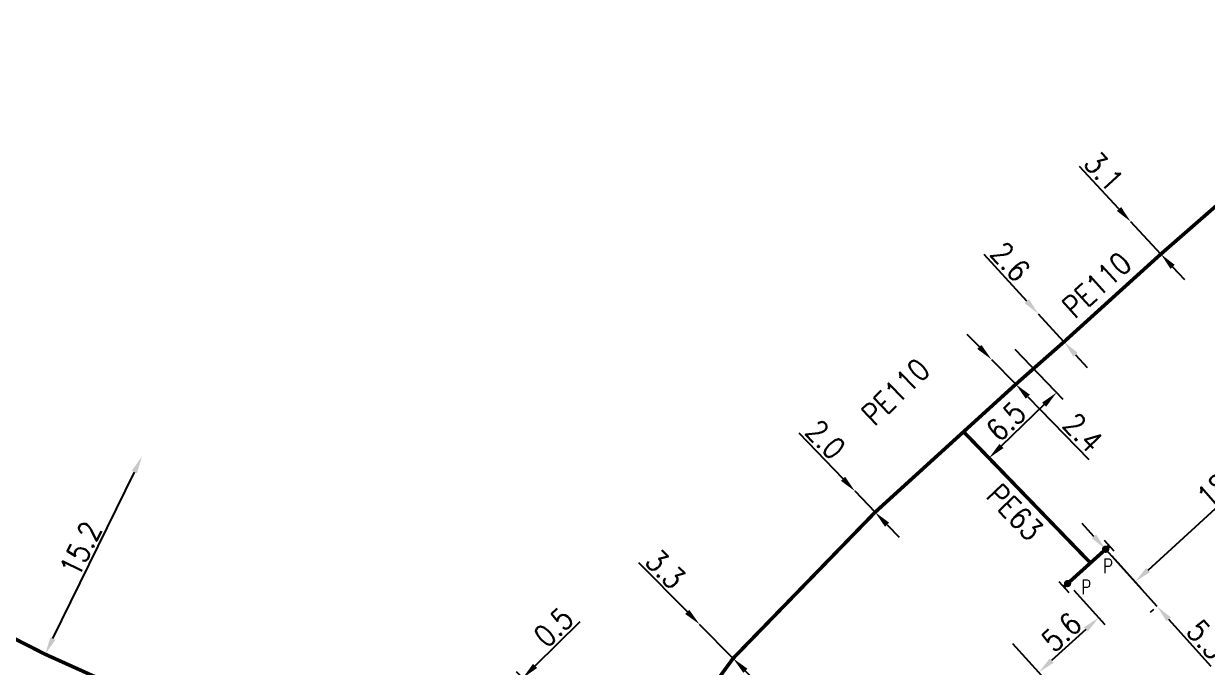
# Model space of a CAD drawing. Header units: millimetres. Extents: x 108995 to 110001, y 128245 to 129001.
# Drawn here: x 109842.1 to 109923.9, y 128478 to 128522.4 of the extents above; entities that cross this region are included whole.
import ezdxf
from ezdxf.enums import TextEntityAlignment as Align

# ---------------------------------------------------------------- set-up
doc = ezdxf.new("R2010")
doc.units = ezdxf.units.MM
doc.header["$PDMODE"] = 34
doc.linetypes.add('L_100_PE', pattern=[14, 10, -1.5, 1, -1.5])
doc.layers.get('0').update_dxf_attribs({"linetype": 'CONTINUOUS'})
doc.layers.get('Defpoints').update_dxf_attribs({"linetype": 'CONTINUOUS'})
for name, color, linetype in [('L_140', 3, 'CONTINUOUS'), ('L_300', 7, 'CONTINUOUS'), ('L_340', 7, 'CONTINUOUS')]:
    doc.layers.add(name, color=color, linetype=linetype)
doc.styles.add('G_ROMANS', font='ROMANS.SHX', dxfattribs={"width": 0.75})
doc.styles.get("Standard").update_dxf_attribs({"font": 'romans.shx', "width": 0.85})
doc.dimstyles.get("Standard").update_dxf_attribs({"dimtxt": 1.5, "dimasz": 1.2, "dimexe": 0.625, "dimexo": 0.625, "dimgap": 0.25, "dimtad": 1, "dimdec": 1, "dimzin": 0, "dimdsep": 46, "dimtxsty": 'Standard', "dimcen": -0.5, "dimadec": 0, "dimazin": 0, "dimtfac": 1, "dimtdec": 1, "dimtmove": 0, "dimatfit": 3, "dimfxl": 1, "dimtolj": 1, "dimtzin": 0, "dimarcsym": 0})

# ---------------------------------------------------------------- blocks, each defined once
blk = doc.blocks.new('L_340_07')
at = {"color": 0, "linetype": 'Continuous', "const_width": 0.25, "flags": 128}
blk.add_lwpolyline([(0, 0), (0.35, 0)], dxfattribs=at)
at = {"color": 0, "linetype": 'Continuous', "flags": 128}
blk.add_lwpolyline([(0.35, -0.5), (0.35, 0.5)], dxfattribs=at)
at = {"color": 0, "linetype": 'Continuous', "width": 0.75, "flags": 3}
for tag, p in [('DEF_LEG', (0.723, -3.465)), ('DEF_COUP', (0.723, -5.965)), ('DEF_TYPE', (0.723, -8.465))]:
    blk.add_attdef(tag, text='', height=1.2, dxfattribs=at).set_placement(p, align=Align.MIDDLE)
blk = doc.blocks.new('L_300_12')
at = {"color": 0, "linetype": 'Continuous', "const_width": 0.248, "flags": 128}
blk.add_lwpolyline([(-0.126, 0, 1), (0.126, 0, 1)], format="xyb", close=True, dxfattribs=at)
at = {"linetype": 'Continuous', "style": 'G_ROMANS', "width": 0.75}
blk.add_attdef('P', text='', height=1, dxfattribs=at).set_placement((0, 1.331), align=Align.MIDDLE_CENTER)
at = {"color": 0, "linetype": 'Continuous', "width": 0.75, "flags": 3}
for tag, p in [('DEF_LEG', (0, -5)), ('DEF_COUP', (0, -7.5)), ('DEF_TYPE', (0, -10))]:
    blk.add_attdef(tag, text='', height=1.2, dxfattribs=at).set_placement(p, align=Align.MIDDLE)
blk = doc.blocks.new('*D77')
at = {"layer": 'Defpoints', "color": 0, "linetype": 'Continuous'}
for p in [(109918.564, 128508.773), (109918.564, 128508.773), (109920.64, 128506.538)]:
    blk.add_point(p, dxfattribs=at)
at = {"layer": 'L_140', "color": 0, "linetype": 'Continuous', "lineweight": -2}
for p, q in [((109917.747, 128509.652), (109915.02, 128512.588)), ((109920.64, 128506.538), (109918.564, 128508.773)), ((109921.457, 128505.659), (109922.273, 128504.78))]:
    blk.add_line(p, q, dxfattribs=at)
at = {"layer": 'L_140', "color": 0, "linetype": 'Continuous'}
for points in [[(109917.894, 128509.788), (109917.601, 128509.516), (109918.564, 128508.773)], [(109921.603, 128505.795), (109921.31, 128505.523), (109920.64, 128506.538)]]:
    blk.add_solid(points, dxfattribs=at)
at = {"layer": 'L_140', "color": 0, "linetype": 'Continuous', "insert": (109916.708, 128512.24), "char_height": 1.5, "attachment_point": 5, "rotation": 312.89201}
blk.add_mtext('\\A1;3.1', dxfattribs=at)
blk = doc.blocks.new('*D96')
at = {"layer": 'Defpoints', "color": 0, "linetype": 'Continuous', "transparency": 16777216}
for p in [(109930.327, 128498.521), (109932.389, 128496.26), (109916.825, 128486.168)]:
    blk.add_point(p, dxfattribs=at)
at = {"layer": 'L_340', "color": 0, "linetype": 'Continuous', "lineweight": -2, "transparency": 16777216}
for p, q in [((109930.748, 128498.059), (109932.81, 128495.798)), ((109919.755, 128484.736), (109931.502, 128495.451)), ((109917.246, 128485.707), (109919.289, 128483.466))]:
    blk.add_line(p, q, dxfattribs=at)
at = {"layer": 'L_340', "color": 0, "linetype": 'Continuous', "transparency": 16777216}
for points in [[(109931.368, 128495.599), (109931.637, 128495.303), (109932.389, 128496.26)], [(109919.62, 128484.884), (109919.89, 128484.589), (109918.868, 128483.928)]]:
    blk.add_solid(points, dxfattribs=at)
at = {"layer": 'L_340', "color": 0, "linetype": 'Continuous', "transparency": 16777216, "insert": (109924.89, 128490.773), "char_height": 1.5, "attachment_point": 5, "rotation": 42.36749}
blk.add_mtext('\\A1;18.3', dxfattribs=at)
blk = doc.blocks.new('*D97')
at = {"layer": 'Defpoints', "color": 0, "linetype": 'Continuous', "transparency": 16777216}
for p in [(109916.825, 128486.168), (109920.374, 128482.232), (109920.597, 128482.433)]:
    blk.add_point(p, dxfattribs=at)
at = {"layer": 'L_340', "color": 0, "linetype": 'Continuous', "lineweight": -2, "transparency": 16777216}
for p, q in [((109916.021, 128487.06), (109915.217, 128487.951)), ((109916.825, 128486.168), (109920.374, 128482.232)), ((109920.132, 128482.015), (109919.91, 128481.814)), ((109921.177, 128481.341), (109924.105, 128478.095))]:
    blk.add_line(p, q, dxfattribs=at)
at = {"layer": 'L_340', "color": 0, "linetype": 'Continuous', "transparency": 16777216}
for points in [[(109916.169, 128487.194), (109915.872, 128486.926), (109916.825, 128486.168)], [(109921.326, 128481.475), (109921.029, 128481.207), (109920.374, 128482.232)]]:
    blk.add_solid(points, dxfattribs=at)
at = {"layer": 'L_340', "color": 0, "linetype": 'Continuous', "transparency": 16777216, "insert": (109923.785, 128479.942), "char_height": 1.5, "attachment_point": 5, "rotation": 312.04079}
blk.add_mtext('\\A1;5.3', dxfattribs=at)
blk = doc.blocks.new('*D103')
at = {"layer": 'Defpoints', "color": 0, "linetype": 'Continuous', "transparency": 16777216}
for p in [(109876.207, 128476.925), (109882.374, 128470.681), (109884.065, 128469.68)]:
    blk.add_point(p, dxfattribs=at)
at = {"layer": 'L_140', "color": 0, "linetype": 'Continuous', "lineweight": -2, "transparency": 16777216}
for p, q in [((109877.417, 128478.119), (109880.527, 128481.191)), ((109883.626, 128470.125), (109876.124, 128477.721)), ((109881.935, 128471.125), (109875.768, 128477.37)), ((109876.207, 128476.925), (109876.563, 128477.276)), ((109875.354, 128476.082), (109874.5, 128475.238))]:
    blk.add_line(p, q, dxfattribs=at)
at = {"layer": 'L_140', "color": 0, "linetype": 'Continuous', "transparency": 16777216}
for points in [[(109877.276, 128478.262), (109877.558, 128477.977), (109876.563, 128477.276)], [(109875.213, 128476.224), (109875.494, 128475.939), (109876.207, 128476.925)]]:
    blk.add_solid(points, dxfattribs=at)
at = {"layer": 'L_140', "color": 0, "linetype": 'Continuous', "transparency": 16777216, "insert": (109878.696, 128480.788), "char_height": 1.5, "attachment_point": 5, "rotation": 44.64181}
blk.add_mtext('\\A1;0.5', dxfattribs=at)
blk = doc.blocks.new('*D105')
at = {"layer": 'Defpoints', "color": 0, "linetype": 'Continuous'}
for p in [(109914.2, 128483.802), (109909.976, 128480.124), (109912.211, 128477.673)]:
    blk.add_point(p, dxfattribs=at)
at = {"layer": 'L_340', "color": 0, "linetype": 'Continuous', "lineweight": -2}
for p, q in [((109914.622, 128483.341), (109916.77, 128480.985)), ((109915.462, 128480.639), (109913.097, 128478.482)), ((109910.397, 128479.662), (109912.632, 128477.212))]:
    blk.add_line(p, q, dxfattribs=at)
at = {"layer": 'L_340', "color": 0, "linetype": 'Continuous'}
for points in [[(109915.327, 128480.786), (109915.597, 128480.491), (109916.348, 128481.447)], [(109912.963, 128478.63), (109913.232, 128478.334), (109912.211, 128477.673)]]:
    blk.add_solid(points, dxfattribs=at)
at = {"layer": 'L_340', "color": 0, "linetype": 'Continuous', "insert": (109913.78, 128480.458), "char_height": 1.5, "attachment_point": 5, "rotation": 42.36749}
blk.add_mtext('\\A1;5.6', dxfattribs=at)
blk = doc.blocks.new('*D106')
at = {"layer": 'Defpoints', "color": 0, "linetype": 'Continuous'}
for p in [(109908.942, 128499.271), (109908.942, 128499.271), (109910.618, 128497.553)]:
    blk.add_point(p, dxfattribs=at)
at = {"layer": 'L_140', "color": 0, "linetype": 'Continuous', "lineweight": -2}
for p, q in [((109908.104, 128500.13), (109907.267, 128500.99)), ((109908.942, 128499.271), (109910.618, 128497.553)), ((109911.455, 128496.694), (109915.678, 128492.363))]:
    blk.add_line(p, q, dxfattribs=at)
at = {"layer": 'L_140', "color": 0, "linetype": 'Continuous'}
for points in [[(109908.248, 128500.27), (109907.961, 128499.991), (109908.942, 128499.271)], [(109911.599, 128496.833), (109911.312, 128496.554), (109910.618, 128497.553)]]:
    blk.add_solid(points, dxfattribs=at)
at = {"layer": 'L_140', "color": 0, "linetype": 'Continuous', "insert": (109915.265, 128494.218), "char_height": 1.5, "attachment_point": 5, "rotation": 314.27419}
blk.add_mtext('\\A1;2.4', dxfattribs=at)
blk = doc.blocks.new('*D107')
at = {"layer": 'Defpoints', "color": 0, "linetype": 'Continuous', "transparency": 16777216}
for p in [(109910.118, 128500.418), (109913.442, 128496.985), (109907.015, 128494.279)]:
    blk.add_point(p, dxfattribs=at)
at = {"layer": 'L_140', "color": 0, "linetype": 'Continuous', "lineweight": -2, "transparency": 16777216}
for p, q in [((109910.553, 128499.969), (109913.877, 128496.536)), ((109909.634, 128493.298), (109912.58, 128496.15)), ((109907.45, 128493.83), (109909.207, 128492.015))]:
    blk.add_line(p, q, dxfattribs=at)
at = {"layer": 'L_140', "color": 0, "linetype": 'Continuous', "transparency": 16777216}
for points in [[(109912.441, 128496.294), (109912.719, 128496.006), (109913.442, 128496.985)], [(109909.495, 128493.442), (109909.774, 128493.155), (109908.772, 128492.464)]]:
    blk.add_solid(points, dxfattribs=at)
at = {"layer": 'L_140', "color": 0, "linetype": 'Continuous', "transparency": 16777216, "insert": (109909.947, 128494.993), "char_height": 1.5, "attachment_point": 5, "rotation": 44.07262}
blk.add_mtext('\\A1;6.5', dxfattribs=at)
blk = doc.blocks.new('*D108')
at = {"layer": 'Defpoints', "color": 0, "linetype": 'Continuous', "transparency": 16777216}
for p in [(109899.52, 128490.168), (109899.52, 128490.168), (109900.905, 128488.725)]:
    blk.add_point(p, dxfattribs=at)
at = {"layer": 'L_140', "color": 0, "linetype": 'Continuous', "lineweight": -2, "transparency": 16777216}
for p, q in [((109898.689, 128491.034), (109895.662, 128494.187)), ((109900.905, 128488.725), (109899.52, 128490.168)), ((109901.736, 128487.86), (109902.567, 128486.994))]:
    blk.add_line(p, q, dxfattribs=at)
at = {"layer": 'L_140', "color": 0, "linetype": 'Continuous', "transparency": 16777216}
for points in [[(109898.833, 128491.172), (109898.545, 128490.895), (109899.52, 128490.168)], [(109901.88, 128487.998), (109901.592, 128487.721), (109900.905, 128488.725)]]:
    blk.add_solid(points, dxfattribs=at)
at = {"layer": 'L_140', "color": 0, "linetype": 'Continuous', "transparency": 16777216, "insert": (109897.481, 128493.736), "char_height": 1.5, "attachment_point": 5, "rotation": 313.83037}
blk.add_mtext('\\A1;2.0', dxfattribs=at)
blk = doc.blocks.new('*D109')
at = {"layer": 'Defpoints', "color": 0, "linetype": 'Continuous'}
for p in [(109888.778, 128480.988), (109888.778, 128480.988), (109891.097, 128478.64)]:
    blk.add_point(p, dxfattribs=at)
at = {"layer": 'L_140', "color": 0, "linetype": 'Continuous', "lineweight": -2}
for p, q in [((109887.935, 128481.842), (109884.591, 128485.228)), ((109891.097, 128478.64), (109888.778, 128480.988)), ((109891.94, 128477.786), (109892.784, 128476.933))]:
    blk.add_line(p, q, dxfattribs=at)
at = {"layer": 'L_140', "color": 0, "linetype": 'Continuous'}
for points in [[(109888.077, 128481.982), (109887.793, 128481.701), (109888.778, 128480.988)], [(109892.083, 128477.927), (109891.798, 128477.646), (109891.097, 128478.64)]]:
    blk.add_solid(points, dxfattribs=at)
at = {"layer": 'L_140', "color": 0, "linetype": 'Continuous', "insert": (109886.417, 128484.802), "char_height": 1.5, "attachment_point": 5, "rotation": 314.64159}
blk.add_mtext('\\A1;3.3', dxfattribs=at)
blk = doc.blocks.new('*D111')
at = {"layer": 'Defpoints', "color": 0, "linetype": 'Continuous', "transparency": 16777216}
for p in [(109912.193, 128502.399), (109912.193, 128502.399), (109913.945, 128500.478)]:
    blk.add_point(p, dxfattribs=at)
at = {"layer": 'L_140', "color": 0, "linetype": 'Continuous', "lineweight": -2, "transparency": 16777216}
for p, q in [((109911.384, 128503.286), (109908.438, 128506.516)), ((109913.945, 128500.478), (109912.193, 128502.399)), ((109914.754, 128499.592), (109915.562, 128498.705))]:
    blk.add_line(p, q, dxfattribs=at)
at = {"layer": 'L_140', "color": 0, "linetype": 'Continuous', "transparency": 16777216}
for points in [[(109911.532, 128503.421), (109911.236, 128503.151), (109912.193, 128502.399)], [(109914.901, 128499.726), (109914.606, 128499.457), (109913.945, 128500.478)]]:
    blk.add_solid(points, dxfattribs=at)
at = {"layer": 'L_140', "color": 0, "linetype": 'Continuous', "transparency": 16777216, "insert": (109910.246, 128506.018), "char_height": 1.5, "attachment_point": 5, "rotation": 312.36749}
blk.add_mtext('\\A1;2.6', dxfattribs=at)
blk = doc.blocks.new('*D112')
at = {"layer": 'Defpoints', "color": 0, "linetype": 'Continuous', "transparency": 16777216}
for p in [(109850.268, 128492.575), (109850.268, 128492.575), (109843.581, 128478.924)]:
    blk.add_point(p, dxfattribs=at)
at = {"layer": 'L_140', "color": 0, "linetype": 'Continuous', "lineweight": -2, "transparency": 16777216}
blk.add_line((109844.109, 128480.002), (109849.74, 128491.497), dxfattribs=at)
at = {"layer": 'L_140', "color": 0, "linetype": 'Continuous', "transparency": 16777216}
for points in [[(109849.56, 128491.585), (109849.92, 128491.409), (109850.268, 128492.575)], [(109843.93, 128480.09), (109844.289, 128479.914), (109843.581, 128478.924)]]:
    blk.add_solid(points, dxfattribs=at)
at = {"layer": 'L_140', "color": 0, "linetype": 'Continuous', "transparency": 16777216, "insert": (109846.027, 128486.189), "char_height": 1.5, "attachment_point": 5, "rotation": 63.90174}
blk.add_mtext('\\A1;15.2', dxfattribs=at)

msp = doc.modelspace()

# ---------------------------------------------------------------- linework, layer by layer
at = {"layer": 'L_140', "linetype": 'L_100_PE', "ltscale": 0.5, "const_width": 0.25}
msp.add_lwpolyline([(109825.178, 128488.273), (109843.581, 128478.924), (109865.87, 128468.887), (109866.972, 128468.382), (109868.795, 128467.147), (109870.17, 128466.551), (109875.724, 128464.045, 0.283984), (109878.86, 128464.6), (109879.43, 128465.139), (109881.743, 128467.324), (109881.743, 128467.324), (109884.065, 128469.68), (109884.065, 128469.68), (109886.535, 128472.401), (109888.58, 128475.192), (109891.097, 128478.64), (109900.905, 128488.725), (109907.015, 128494.279), (109910.618, 128497.553), (109913.945, 128500.478), (109920.64, 128506.538), (109938.746, 128522.313)], format="xyb", dxfattribs=at)
at = {"layer": 'L_140', "linetype": 'L_100_PE', "ltscale": 0.5, "const_width": 0.25, "flags": 128}
for points in [[(109907.015, 128494.279), (109915.779, 128485.226)], [(109914.2, 128483.802), (109915.779, 128485.226), (109916.825, 128486.168)]]:
    msp.add_lwpolyline(points, dxfattribs=at)

# ---------------------------------------------------------------- block references
at = {"layer": 'L_300'}
ref = msp.add_blockref('L_300_12', (109916.825, 128486.168), dxfattribs=at)
ref.add_attrib('P', 'P', dxfattribs={"layer": '0', "linetype": 'Continuous', "height": 1, "style": 'G_ROMANS', "width": 0.75}).set_placement((109916.988, 128485.011), align=Align.MIDDLE_CENTER)
ref = msp.add_blockref('L_300_12', (109914.2, 128483.802), dxfattribs=dict(at, rotation=20.54273242903203))
ref.add_attrib('P', 'P', dxfattribs={"layer": '0', "linetype": 'Continuous', "height": 1, "style": 'G_ROMANS', "width": 0.75}).set_placement((109915.479, 128483.563), align=Align.MIDDLE_CENTER)
at = {"layer": 'L_340'}
for p, rotation in [((109916.825, 128486.168), 42.04079083362446), ((109914.2, 128483.802), 222.0407908277272)]:
    msp.add_blockref('L_340_07', p, dxfattribs=dict(at, rotation=rotation))

# ---------------------------------------------------------------- texts
at = {"layer": 'L_140', "linetype": 'Continuous', "width": 0.85}
for s, rotation, p in [('PE110', 42.14939, (109914.695, 128502.024)), ('PE110', 44.00491, (109900.875, 128494.595)), ('PE63', 314.07262, (109908.492, 128489.775))]:
    msp.add_text(s, height=1.5, rotation=rotation, dxfattribs=at).set_placement(p)

# ---------------------------------------------------------------- dimensions: what is measured, and where the dimension line sits
at = {"layer": 'L_140', "linetype": 'Continuous'}
for base, p1, p2, angle, override, picture, middle in [((109918.564, 128508.773), (109920.64, 128506.538), (109918.564, 128508.773), 312.89201, {"dimatfit": 0}, '*D77', (109915.975, 128511.559)), ((109912.193, 128502.399), (109913.945, 128500.478), (109912.193, 128502.399), 312.36749, {"dimatfit": 0}, '*D111', (109909.507, 128505.344)), ((109908.942, 128499.271), (109910.618, 128497.553), (109908.942, 128499.271), 314.27419, {"dimscale": 1, "dimlfac": 1, "dimlunit": 2, "dimatfit": 0}, '*D106', (109914.549, 128493.52)), ((109913.442, 128496.985), (109907.015, 128494.279), (109910.118, 128500.418), 224.07262, {"dimatfit": 0}, '*D107', (109910.643, 128494.275)), ((109899.52, 128490.168), (109900.905, 128488.725), (109899.52, 128490.168), 313.83037, {"dimscale": 1, "dimlfac": 1, "dimlunit": 2, "dimatfit": 0}, '*D108', (109896.76, 128493.043)), ((109850.268, 128492.575), (109843.581, 128478.924), (109850.268, 128492.575), 243.90174, {"dimatfit": 0}, '*D112', (109846.925, 128485.75)), ((109888.778, 128480.988), (109891.097, 128478.64), (109888.778, 128480.988), 314.64159, {"dimatfit": 0}, '*D109', (109885.706, 128484.1)), ((109876.207, 128476.925), (109884.065, 128469.68), (109882.374, 128470.681), 44.64181, {"dimatfit": 0}, '*D103', (109879.399, 128480.077))]:
    dim = msp.add_linear_dim(base=base, p1=p1, p2=p2, angle=angle, dimstyle='Standard', override=override, dxfattribs=at)
    dim.commit()
    dim.dimension.update_dxf_attribs({"geometry": picture, "text_midpoint": middle, "dimtype": 160})
at = {"layer": 'L_340', "linetype": 'Continuous'}
for base, p1, p2, angle, picture, middle in [((109932.389, 128496.26), (109916.825, 128486.168), (109930.327, 128498.521), 222.36749, '*D96', (109925.564, 128490.035)), ((109920.374, 128482.232), (109916.825, 128486.168), (109920.597, 128482.433), 132.04079, '*D97', (109923.043, 128479.272)), ((109912.211, 128477.673), (109914.2, 128483.802), (109909.976, 128480.124), 42.36749, '*D105', (109914.454, 128479.719))]:
    dim = msp.add_linear_dim(base=base, p1=p1, p2=p2, angle=angle, dimstyle='Standard', override={"dimatfit": 0}, dxfattribs=at)
    dim.commit()
    dim.dimension.update_dxf_attribs({"geometry": picture, "text_midpoint": middle, "dimtype": 160})

doc.saveas('drawing.dxf')
